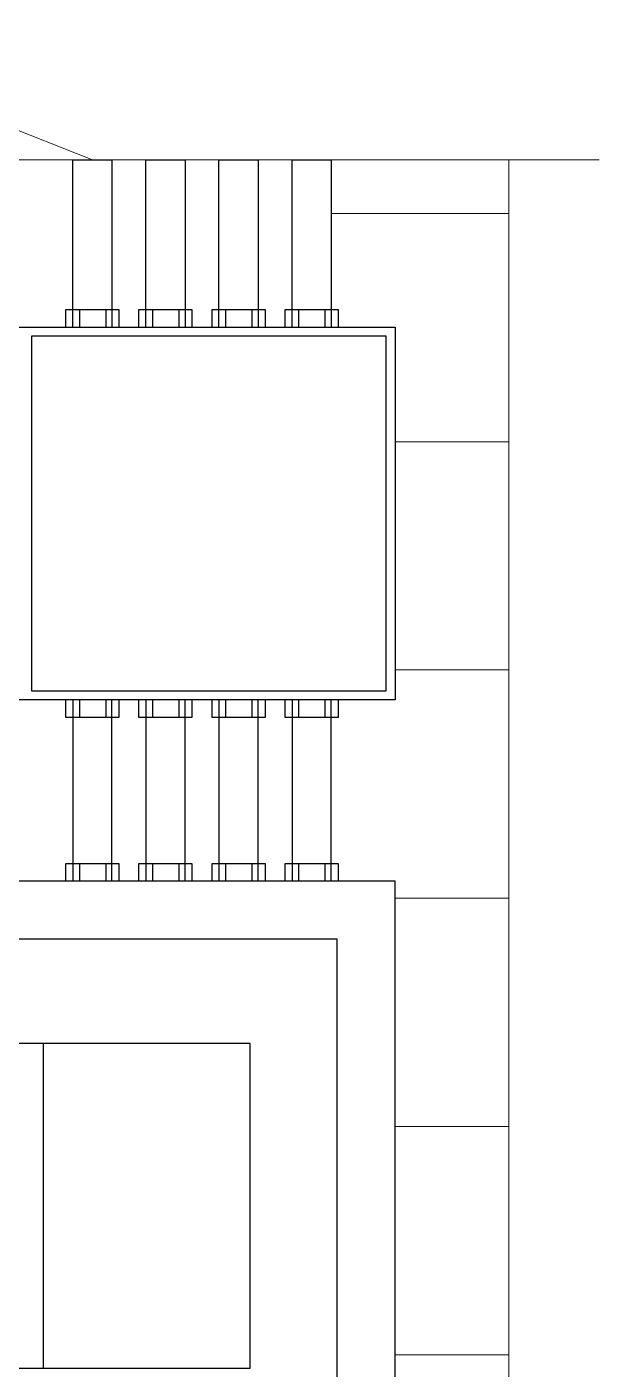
# Model space of a CAD drawing. Extents: x -15 to 256, y 0 to 403.
# Drawn here: x 231.803 to 232.84, y 382.039 to 384.472 of the extents above; entities that cross this region are included whole.
import ezdxf

# ---------------------------------------------------------------- set-up
doc = ezdxf.new("R2010")
doc.units = 0
doc.header["$LTSCALE"] = 0.15
doc.linetypes.add('ECG_Line-Ptrn-Sold', pattern=[9144001.0, 9144000.0, -1])
doc.layers.add('A-DETL', color=8, linetype='ECG_Line-Ptrn-Sold', lineweight=13)
doc.layers.add('T-TEXT', color=2, linetype='Continuous', lineweight=0)
doc.layers.add('DETAILS', color=2, linetype='Continuous')

msp = doc.modelspace()

# ---------------------------------------------------------------- hatches: boundary and pattern name
at = {"layer": 'T-TEXT'}
h = msp.add_hatch(dxfattribs=at)
h.set_pattern_fill('FP_30', color=256, scale=0.000330921, style=0, pattern_type=2)
h.set_pattern_definition([(0, (134.29805, 365.10528), (0, 0.4136508), []), (90, (134.29805, 365.1053), (-0.8273015, 5e-17), [0.413651, -0.413651]), (90, (134.7117, 365.1053), (-0.8273015, 5e-17), [0, -0.4136508, 0.4136508, 0])])
h.paths.add_polyline_path([(232.6761, 379.1034), (232.6761, 379.6176), (231.5379, 379.6176), (231.6379, 379.4901), (231.1891, 379.7451), (231.2891, 379.6176), (230.2371, 379.6176), (230.2371, 379.1034)], flags=0)
h.paths.add_polyline_path([(231.6379, 379.7045), (231.5379, 379.832), (232.6761, 379.832), (232.6761, 384.2311), (232.3542, 384.2311), (232.3542, 383.9599), (232.3669, 383.9599), (232.3669, 383.9279), (232.4705, 383.9279), (232.4705, 383.252), (232.3669, 383.252), (232.3669, 383.22), (232.3542, 383.22), (232.3542, 382.9558), (232.3669, 382.9558), (232.3669, 382.9238), (232.4705, 382.9238), (232.4705, 381.7127), (232.4864, 381.7127), (232.4864, 381.6287), (232.4705, 381.6287), (232.4705, 380.3812), (230.4427, 380.3812), (230.4427, 382.9238), (230.5219, 382.9238), (230.5219, 382.9558), (230.5345, 382.9558), (230.5345, 383.22), (230.5219, 383.22), (230.5219, 383.252), (230.4427, 383.252), (230.4427, 383.9279), (230.5219, 383.9279), (230.5219, 383.9599), (230.5345, 383.9599), (230.5345, 384.2311), (230.2371, 384.2311), (230.2371, 379.832), (231.2891, 379.832), (231.1891, 379.9595)], flags=0)

# ---------------------------------------------------------------- linework, layer by layer
at = {"layer": 'A-DETL'}
msp.add_line((232.8401, 384.2311), (231.5379, 384.2311), dxfattribs=at)
at = {"layer": 'DETAILS', "color": 3}
for p, q in [((231.8864, 384.2311), (231.9571, 384.2311)), ((231.8864, 383.9279), (231.8864, 384.2311)), ((231.9571, 384.2311), (231.9571, 383.9279)), ((232.0187, 384.2311), (232.0895, 384.2311)), ((232.0187, 383.9279), (232.0187, 384.2311)), ((232.0895, 384.2311), (232.0895, 383.9279)), ((232.1511, 384.2311), (232.2219, 384.2311)), ((232.1511, 383.9279), (232.1511, 384.2311)), ((232.2219, 384.2311), (232.2219, 383.9279)), ((232.2835, 384.2311), (232.3542, 384.2311)), ((232.2835, 383.9279), (232.2835, 384.2311)), ((232.3542, 384.2311), (232.3542, 383.9279)), ((231.8738, 383.9279), (231.8738, 383.9599)), ((231.8738, 383.9599), (231.9697, 383.9599)), ((231.8987, 383.9279), (231.8987, 383.9599)), ((231.9467, 383.9279), (231.9467, 383.9599)), ((231.9697, 383.9599), (231.9697, 383.9279)), ((232.0061, 383.9279), (232.0061, 383.9599)), ((232.0061, 383.9599), (232.1021, 383.9599)), ((232.0311, 383.9279), (232.0311, 383.9599)), ((232.0791, 383.9279), (232.0791, 383.9599)), ((232.1021, 383.9599), (232.1021, 383.9279)), ((232.1385, 383.9279), (232.1385, 383.9599)), ((232.1385, 383.9599), (232.2345, 383.9599)), ((232.1635, 383.9279), (232.1635, 383.9599)), ((232.2115, 383.9279), (232.2115, 383.9599)), ((232.2345, 383.9599), (232.2345, 383.9279)), ((232.2709, 383.9279), (232.2709, 383.9599)), ((232.2709, 383.9599), (232.3669, 383.9599)), ((232.2958, 383.9279), (232.2958, 383.9599)), ((232.3438, 383.9279), (232.3438, 383.9599)), ((232.3669, 383.9599), (232.3669, 383.9279)), ((230.4427, 383.9279), (232.4705, 383.9279)), ((231.8111, 383.9113), (231.8111, 383.2685)), ((232.454, 383.9113), (231.8111, 383.9113)), ((232.454, 383.2685), (232.454, 383.9113)), ((232.4705, 383.9279), (232.4705, 383.252)), ((232.4705, 383.252), (230.4427, 383.252)), ((231.8111, 383.2685), (232.454, 383.2685)), ((231.8738, 383.22), (231.8738, 383.252)), ((231.8864, 383.252), (231.8864, 382.9238)), ((231.8987, 383.22), (231.8987, 383.252)), ((231.9467, 383.22), (231.9467, 383.252)), ((231.9571, 382.9238), (231.9571, 383.252)), ((231.9697, 383.252), (231.9697, 383.22)), ((232.0061, 383.22), (232.0061, 383.252)), ((232.0187, 383.252), (232.0187, 382.9238)), ((232.0311, 383.22), (232.0311, 383.252)), ((232.0791, 383.22), (232.0791, 383.252)), ((232.0895, 382.9238), (232.0895, 383.252)), ((232.1021, 383.252), (232.1021, 383.22)), ((232.1385, 383.22), (232.1385, 383.252)), ((232.1511, 383.252), (232.1511, 382.9238)), ((232.1635, 383.22), (232.1635, 383.252)), ((232.2115, 383.22), (232.2115, 383.252)), ((232.2219, 382.9238), (232.2219, 383.252)), ((232.2345, 383.252), (232.2345, 383.22)), ((232.2709, 383.22), (232.2709, 383.252)), ((232.2835, 383.252), (232.2835, 382.9238)), ((232.2958, 383.22), (232.2958, 383.252)), ((232.3438, 383.22), (232.3438, 383.252)), ((232.3542, 382.9238), (232.3542, 383.252)), ((232.3669, 383.252), (232.3669, 383.22)), ((231.9697, 383.22), (231.8738, 383.22)), ((232.1021, 383.22), (232.0061, 383.22)), ((232.2345, 383.22), (232.1385, 383.22)), ((232.3669, 383.22), (232.2709, 383.22)), ((231.8738, 382.9238), (231.8738, 382.9558)), ((231.8738, 382.9558), (231.9697, 382.9558)), ((231.8987, 382.9238), (231.8987, 382.9558)), ((231.9467, 382.9238), (231.9467, 382.9558)), ((231.9697, 382.9558), (231.9697, 382.9238)), ((232.0061, 382.9238), (232.0061, 382.9558)), ((232.0061, 382.9558), (232.1021, 382.9558)), ((232.0311, 382.9238), (232.0311, 382.9558)), ((232.0791, 382.9238), (232.0791, 382.9558)), ((232.1021, 382.9558), (232.1021, 382.9238)), ((232.1385, 382.9238), (232.1385, 382.9558)), ((232.1385, 382.9558), (232.2345, 382.9558)), ((232.1635, 382.9238), (232.1635, 382.9558)), ((232.2115, 382.9238), (232.2115, 382.9558)), ((232.2345, 382.9558), (232.2345, 382.9238)), ((232.2709, 382.9238), (232.2709, 382.9558)), ((232.2709, 382.9558), (232.3669, 382.9558)), ((232.2958, 382.9238), (232.2958, 382.9558)), ((232.3438, 382.9238), (232.3438, 382.9558)), ((232.3669, 382.9558), (232.3669, 382.9238)), ((232.4705, 382.9238), (230.4427, 382.9238)), ((232.4705, 380.3812), (232.4705, 382.9238)), ((232.3654, 382.8187), (230.5478, 382.8187)), ((232.3654, 380.4862), (232.3654, 382.8187)), ((232.2078, 382.6296), (230.7054, 382.6296)), ((231.8322, 382.6296), (231.8322, 382.0412)), ((232.2078, 382.0412), (232.2078, 382.6296)), ((230.7054, 382.0412), (232.2078, 382.0412))]:
    msp.add_line(p, q, dxfattribs=at)
at = {"layer": 'T-TEXT'}
for p, q in [((231.9218, 384.2311), (231.313, 384.4719)), ((232.6761, 384.2311), (232.3542, 384.2311)), ((232.6761, 379.832), (232.6761, 384.2311)), ((232.3669, 383.9279), (232.4705, 383.9279)), ((232.3669, 382.9238), (232.4705, 382.9238)), ((232.4705, 382.9238), (232.4705, 381.7127))]:
    msp.add_line(p, q, dxfattribs=at)

doc.saveas('drawing.dxf')
